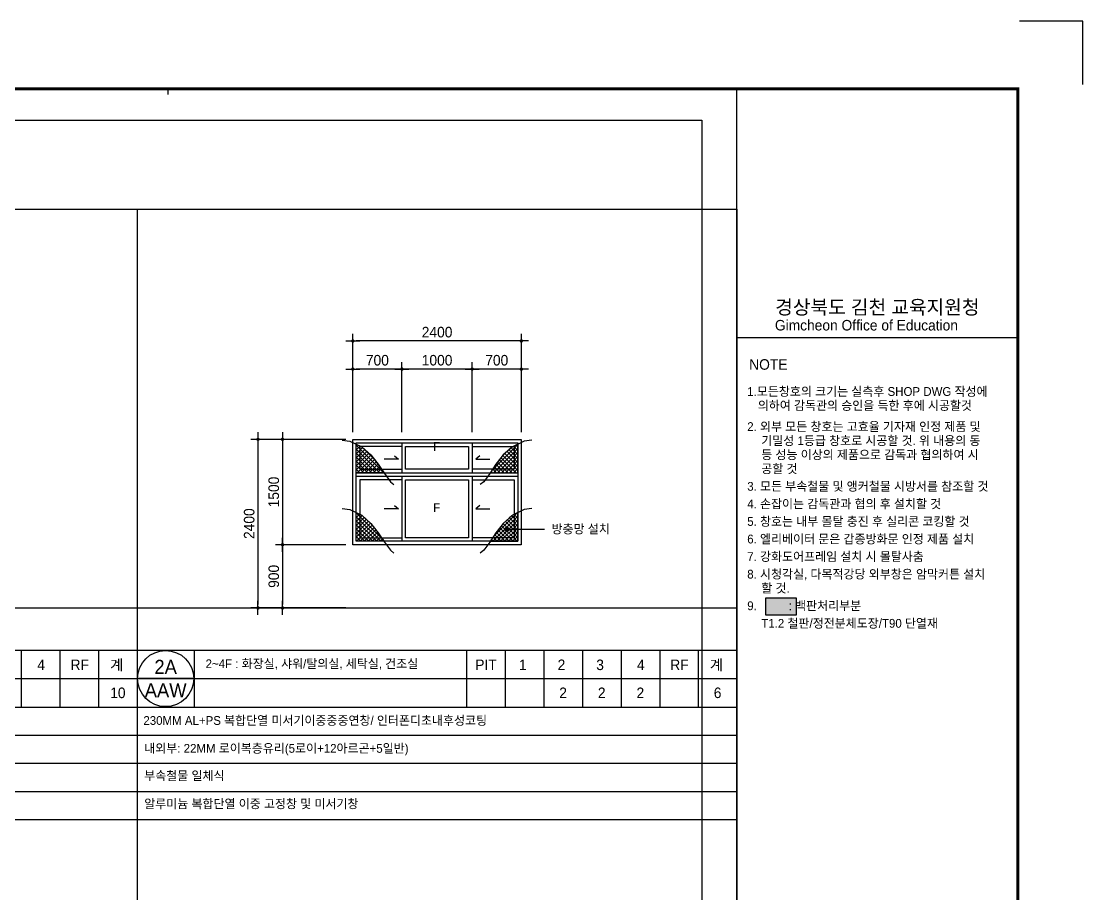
# Model space of a CAD drawing. Extents: x -25535497 to -25216507, y 8041684 to 8103002.
# Drawn here: x -25294658 to -25279541, y 8075150 to 8087569 of the extents above; entities that cross this region are included whole.
import ezdxf
from ezdxf.enums import TextEntityAlignment as Align

# ---------------------------------------------------------------- set-up
doc = ezdxf.new("R2010")
doc.units = 0
doc.header["$MEASUREMENT"] = 0
doc.linetypes.add('DASHDOT', pattern=[22, 20, -1, 0, -1])
doc.layers.get('Defpoints').update_dxf_attribs({"color": 45})
for name, color, linetype in [('0_form', 8, 'Continuous'), ('0_SYM', 7, 'Continuous'), ('254', 254, 'Continuous'), ('DIM', 7, 'Continuous'), ('ELE7', 4, 'Continuous'), ('ELE_WID', 4, 'Continuous'), ('FIN', 6, 'Continuous'), ('HAT', 8, 'Continuous'), ('KMS_SHEET$0$form', 7, 'Continuous'), ('KMS_SHEET$0$TEXT', 7, 'Continuous'), ('SHT', 7, 'Continuous'), ('SYM', 7, 'Continuous'), ('text', 7, 'Continuous')]:
    doc.layers.add(name, color=color, linetype=linetype)
doc.styles.add('KMS_SHEET$0$돋움', font='')
doc.styles.add('songdoh', font='')
doc.styles.add('돋움', font='')
doc.styles.get('KMS_SHEET$0$돋움').set_extended_font_data('Dotum')
doc.styles.get('songdoh').set_extended_font_data('Dotum')
doc.styles.get('돋움').set_extended_font_data('Dotum')
doc.dimstyles.new('DONGWOO', dxfattribs={"dimscale": 300, "dimtxt": 3, "dimasz": 1, "dimexe": 2, "dimexo": 2, "dimgap": 1, "dimtad": 1, "dimdec": 0, "dimzin": 11, "dimdsep": 46, "dimtxsty": 'songdoh', "dimblk": 'DOT-6', "dimcen": 2, "dimdle": 2, "dimclrd": 256, "dimclre": 256, "dimclrt": 3, "dimadec": 0, "dimazin": 0, "dimtfac": 1, "dimtdec": 0, "dimtix": 1, "dimtmove": 2, "dimatfit": 3, "dimldrblk": 'DOT', "dimfxl": 2, "dimtolj": 1, "dimtzin": 11, "dimarcsym": 0})

# ---------------------------------------------------------------- blocks, each defined once
blk = doc.blocks.new('창호표')
at = {"layer": '0_form', "color": 3}
for p, q in [((0, 278), (8540, 278)), ((0, -6000), (8540, -6000)), ((0, -8410), (8540, -8410))]:
    blk.add_line(p, q, dxfattribs=at)
at = {"layer": '0_form', "color": 7}
for p, q in [((0, 278), (0, -8410)), ((8540, 278), (8540, -8410)), ((4690, -6000), (4690, -6810)), ((5240, -6000), (5240, -6810)), ((5790, -6000), (5790, -6810)), ((6340, -6000), (6340, -6810)), ((6890, -6000), (6890, -6810)), ((7440, -6000), (7440, -6810)), ((7990, -6000), (7990, -6810)), ((0, -6405), (8540, -6405)), ((0, -6810), (8540, -6810)), ((0, -7210), (8540, -7210)), ((0, -7610), (8540, -7610)), ((0, -8010), (8540, -8010))]:
    blk.add_line(p, q, dxfattribs=at)
at = {"layer": '0_form', "color": 1, "linetype": 'DASHDOT'}
blk.add_line((0, -5400), (8540, -5400), dxfattribs=at)
at = {"layer": '0_form'}
blk.add_line((810, -6000), (810, -6810), dxfattribs=at)
at = {"layer": '0_form', "color": 3, "style": '돋움'}
for s, p in [('PIT', (4967, -6284)), ('4', (7172, -6284)), ('RF', (7722, -6284))]:
    blk.add_text(s, height=150, dxfattribs=at).set_placement(p, align=Align.CENTER)
for s, p in [('1', (5437, -6284)), ('2', (5987, -6284)), ('3', (6537, -6284)), ('계', (8155, -6284))]:
    blk.add_text(s, height=150, dxfattribs=at).set_placement(p)
blk = doc.blocks.new('KMS_SHEET$0$김천 도면폼(XR)')
at = {"color": 55}
blk.add_line((59055, 58666), (59055, 58504), dxfattribs=at)
at = {"color": 1}
blk.add_line((75242, 10507), (75242, 58666), dxfattribs=at)
at = {"color": 2, "const_width": 79.9}
blk.add_lwpolyline([(83232, 3182), (4501, 3182), (4501, 58666), (83232, 58666)], close=True, dxfattribs=at)
at = {"layer": 'Defpoints'}
blk.add_lwpolyline([(85080, 58791), (85080, 60589), (83282, 60589)], dxfattribs=at)
at = {"layer": 'Defpoints', "ltscale": 2}
blk.add_lwpolyline([(5500, 57780), (74243, 57780), (74243, 4293), (5500, 4293)], close=True, dxfattribs=at)
at = {"layer": 'KMS_SHEET$0$form', "color": 1}
blk.add_lwpolyline([(83232, 51588), (75242, 51588)], dxfattribs=at)
at = {"layer": 'KMS_SHEET$0$TEXT', "color": 3, "style": 'KMS_SHEET$0$돋움'}
blk.add_text('경상북도 김천 교육지원청', height=400, dxfattribs=at).set_placement((79237, 52258), align=Align.CENTER)
at = {"layer": 'KMS_SHEET$0$TEXT', "style": 'KMS_SHEET$0$돋움'}
blk.add_text('Gimcheon Office of Education', height=299.64, dxfattribs=at).set_placement((76322, 51796))
blk.add_text('NOTE', height=299.6, dxfattribs=at).set_placement((75591, 50830), align=Align.MIDDLE_LEFT)
blk = doc.blocks.new('KMS_SHEET', base_point=(2746843.44, 1131951.81))
at = {"xscale": 0.0100119047570738, "yscale": 0.0100119047570738, "zscale": 0.0100119047570738}
blk.add_blockref('KMS_SHEET$0$김천 도면폼(XR)', (2746832.63, 1131939.2), dxfattribs=at)
blk = doc.blocks.new('DOOR')
at = {"color": 0}
blk.add_line((-44282, 44513), (-45482, 44513), dxfattribs=at)
at = {"color": 0, "linetype": 'Continuous'}
blk.add_circle((-44882, 44513), 600, dxfattribs=at)
at = {"layer": 'Defpoints', "style": '돋움', "width": 0.8}
blk.add_attdef('크기', text='', height=169, dxfattribs=at).set_placement((-44882, 44513), align=Align.MIDDLE_CENTER)
at = {"layer": 'SYM', "color": 3, "style": 'songdoh'}
for tag, p in [('번호', (-44882, 44763)), ('종류', (-44882, 44263))]:
    blk.add_attdef(tag, text='', height=300, dxfattribs=at).set_placement(p, align=Align.MIDDLE_CENTER)
blk = doc.blocks.new('_Dot')
at = {"color": 0, "linetype": 'ByBlock', "lineweight": -2}
blk.add_line((-0.5, 0), (-1, 0), dxfattribs=at)
at = {"color": 0, "linetype": 'ByBlock', "const_width": 0.5}
blk.add_lwpolyline([(-0.25, 0, 1), (0.25, 0, 1)], format="xyb", close=True, dxfattribs=at)
blk = doc.blocks.new('DOT-6')
at = {"layer": 'DIM', "color": 7, "ltscale": 0.5}
blk.add_line((2, 0), (-2, 0), dxfattribs=at)
at = {"layer": 'DIM', "color": 7, "ltscale": 0.5, "xscale": 0.9680000000043946, "yscale": 0.9680000000043946, "zscale": 0.9680000000043946}
blk.add_blockref('_Dot', (0, 0), dxfattribs=at)
blk = doc.blocks.new('*D173')
at = {"layer": 'Defpoints', "color": 0, "linetype": 'Continuous'}
for p in [(-25289936, 8082618), (-25289936, 8081618), (-25289236, 8081618)]:
    blk.add_point(p, dxfattribs=at)
at = {"layer": 'DIM', "linetype": 'Continuous', "lineweight": -2}
for p, q in [((-25289936, 8081718), (-25289936, 8082718)), ((-25289236, 8081718), (-25289236, 8082718)), ((-25289286, 8082618), (-25289886, 8082618))]:
    blk.add_line(p, q, dxfattribs=at)
at = {"layer": 'DIM', "linetype": 'Continuous', "lineweight": -2, "xscale": 50, "yscale": 50, "zscale": 50, "rotation": 180}
blk.add_blockref('DOT-6', (-25289936, 8082618), dxfattribs=at)
at = {"layer": 'DIM', "linetype": 'Continuous', "lineweight": -2, "xscale": 50, "yscale": 50, "zscale": 50}
blk.add_blockref('DOT-6', (-25289236, 8082618), dxfattribs=at)
at = {"layer": 'DIM', "color": 3, "linetype": 'Continuous', "insert": (-25289586, 8082743), "char_height": 150, "attachment_point": 5, "style": 'songdoh'}
blk.add_mtext('\\A1;700', dxfattribs=at)
blk = doc.blocks.new('*D174')
at = {"layer": 'Defpoints', "color": 0, "linetype": 'Continuous'}
for p in [(-25288236, 8082618), (-25288236, 8081618), (-25287536, 8081618)]:
    blk.add_point(p, dxfattribs=at)
at = {"layer": 'DIM', "linetype": 'Continuous', "lineweight": -2}
for p, q in [((-25288236, 8081718), (-25288236, 8082718)), ((-25287536, 8081718), (-25287536, 8082718)), ((-25287586, 8082618), (-25288186, 8082618))]:
    blk.add_line(p, q, dxfattribs=at)
at = {"layer": 'DIM', "linetype": 'Continuous', "lineweight": -2, "xscale": 50, "yscale": 50, "zscale": 50, "rotation": 180}
blk.add_blockref('DOT-6', (-25288236, 8082618), dxfattribs=at)
at = {"layer": 'DIM', "linetype": 'Continuous', "lineweight": -2, "xscale": 50, "yscale": 50, "zscale": 50}
blk.add_blockref('DOT-6', (-25287536, 8082618), dxfattribs=at)
at = {"layer": 'DIM', "color": 3, "linetype": 'Continuous', "insert": (-25287886, 8082743), "char_height": 150, "attachment_point": 5, "style": 'songdoh'}
blk.add_mtext('\\A1;700', dxfattribs=at)
blk = doc.blocks.new('*D175')
at = {"layer": 'Defpoints', "color": 0, "linetype": 'Continuous'}
for p in [(-25289936, 8083018), (-25289936, 8081618), (-25287536, 8081618)]:
    blk.add_point(p, dxfattribs=at)
at = {"layer": 'DIM', "linetype": 'Continuous', "lineweight": -2}
for p, q in [((-25289936, 8081718), (-25289936, 8083118)), ((-25287536, 8081718), (-25287536, 8083118)), ((-25287586, 8083018), (-25289886, 8083018))]:
    blk.add_line(p, q, dxfattribs=at)
at = {"layer": 'DIM', "linetype": 'Continuous', "lineweight": -2, "xscale": 50, "yscale": 50, "zscale": 50, "rotation": 180}
blk.add_blockref('DOT-6', (-25289936, 8083018), dxfattribs=at)
at = {"layer": 'DIM', "linetype": 'Continuous', "lineweight": -2, "xscale": 50, "yscale": 50, "zscale": 50}
blk.add_blockref('DOT-6', (-25287536, 8083018), dxfattribs=at)
at = {"layer": 'DIM', "color": 3, "linetype": 'Continuous', "insert": (-25288736, 8083143), "char_height": 150, "attachment_point": 5, "style": 'songdoh'}
blk.add_mtext('\\A1;2400', dxfattribs=at)
blk = doc.blocks.new('*D179')
at = {"layer": 'Defpoints', "color": 0, "linetype": 'Continuous'}
for p in [(-25289236, 8082618), (-25289236, 8081618), (-25288236, 8081618)]:
    blk.add_point(p, dxfattribs=at)
at = {"layer": 'DIM', "linetype": 'Continuous', "lineweight": -2}
for p, q in [((-25289236, 8081718), (-25289236, 8082718)), ((-25288236, 8081718), (-25288236, 8082718)), ((-25288286, 8082618), (-25289186, 8082618))]:
    blk.add_line(p, q, dxfattribs=at)
at = {"layer": 'DIM', "linetype": 'Continuous', "lineweight": -2, "xscale": 50, "yscale": 50, "zscale": 50, "rotation": 180}
blk.add_blockref('DOT-6', (-25289236, 8082618), dxfattribs=at)
at = {"layer": 'DIM', "linetype": 'Continuous', "lineweight": -2, "xscale": 50, "yscale": 50, "zscale": 50}
blk.add_blockref('DOT-6', (-25288236, 8082618), dxfattribs=at)
at = {"layer": 'DIM', "color": 3, "linetype": 'Continuous', "insert": (-25288736, 8082743), "char_height": 150, "attachment_point": 5, "style": 'songdoh'}
blk.add_mtext('\\A1;1000', dxfattribs=at)
blk = doc.blocks.new('*D182')
at = {"layer": 'Defpoints', "color": 0, "linetype": 'Continuous'}
for p in [(-25289936, 8081618), (-25291286, 8079218), (-25289936, 8079218)]:
    blk.add_point(p, dxfattribs=at)
at = {"layer": 'DIM', "linetype": 'Continuous', "lineweight": -2}
for p, q in [((-25290036, 8081618), (-25291386, 8081618)), ((-25291286, 8081568), (-25291286, 8079268)), ((-25290036, 8079218), (-25291386, 8079218))]:
    blk.add_line(p, q, dxfattribs=at)
at = {"layer": 'DIM', "linetype": 'Continuous', "lineweight": -2, "xscale": 50, "yscale": 50, "zscale": 50}
for p, rotation in [((-25291286, 8081618), 90), ((-25291286, 8079218), 270)]:
    blk.add_blockref('DOT-6', p, dxfattribs=dict(at, rotation=rotation))
at = {"layer": 'DIM', "color": 3, "linetype": 'Continuous', "insert": (-25291411, 8080418), "char_height": 150, "attachment_point": 5, "rotation": 90, "style": 'songdoh'}
blk.add_mtext('\\A1;2400', dxfattribs=at)
blk = doc.blocks.new('*D183')
at = {"layer": 'Defpoints', "color": 0, "linetype": 'Continuous'}
for p in [(-25289936, 8081618), (-25290936, 8080118), (-25289936, 8080118)]:
    blk.add_point(p, dxfattribs=at)
at = {"layer": 'DIM', "linetype": 'Continuous', "lineweight": -2}
for p, q in [((-25290036, 8081618), (-25291036, 8081618)), ((-25290936, 8081568), (-25290936, 8080168)), ((-25290036, 8080118), (-25291036, 8080118))]:
    blk.add_line(p, q, dxfattribs=at)
at = {"layer": 'DIM', "linetype": 'Continuous', "lineweight": -2, "xscale": 50, "yscale": 50, "zscale": 50}
for p, rotation in [((-25290936, 8081618), 90), ((-25290936, 8080118), 270)]:
    blk.add_blockref('DOT-6', p, dxfattribs=dict(at, rotation=rotation))
at = {"layer": 'DIM', "color": 3, "linetype": 'Continuous', "insert": (-25291061, 8080868), "char_height": 150, "attachment_point": 5, "rotation": 90, "style": 'songdoh'}
blk.add_mtext('\\A1;1500', dxfattribs=at)
blk = doc.blocks.new('*D184')
at = {"layer": 'Defpoints', "color": 0, "linetype": 'Continuous'}
for p in [(-25289936, 8080118), (-25290936, 8079218), (-25289936, 8079218)]:
    blk.add_point(p, dxfattribs=at)
at = {"layer": 'DIM', "linetype": 'Continuous', "lineweight": -2}
for p, q in [((-25290036, 8080118), (-25291036, 8080118)), ((-25290936, 8080068), (-25290936, 8079268)), ((-25290036, 8079218), (-25291036, 8079218))]:
    blk.add_line(p, q, dxfattribs=at)
at = {"layer": 'DIM', "linetype": 'Continuous', "lineweight": -2, "xscale": 50, "yscale": 50, "zscale": 50}
for p, rotation in [((-25290936, 8080118), 90), ((-25290936, 8079218), 270)]:
    blk.add_blockref('DOT-6', p, dxfattribs=dict(at, rotation=rotation))
at = {"layer": 'DIM', "color": 3, "linetype": 'Continuous', "insert": (-25291061, 8079668), "char_height": 150, "attachment_point": 5, "rotation": 90, "style": 'songdoh'}
blk.add_mtext('\\A1;900', dxfattribs=at)
blk = doc.blocks.new('HHH')
at = {"layer": 'FIN', "ltscale": 4}
h = blk.add_hatch(dxfattribs=at)
h.set_pattern_fill('_USER', color=5, scale=40, angle=45, double=1, pattern_type=0)
h.set_pattern_definition([(45, (65.854, -24064.096), (-28.28427125, 28.28427125), []), (135, (65.854, -24064.096), (-28.28427125, -28.28427125), [])])
h.paths.add_polyline_path([(-25332061, 8086958), (-25332147, 8086881), (-25332234, 8086770), (-25332304, 8086669), (-25332316, 8086651), (-25332332, 8086628), (-25331940, 8086628), (-25331940, 8087034), (-25332017, 8086997), (-25332027, 8086988)])
blk.add_lwpolyline([(-25331740, 8087094), (-25331849, 8087078), (-25332017, 8086997), (-25332147, 8086881), (-25332251, 8086749), (-25332340, 8086616), (-25332426, 8086501), (-25332475, 8086459)], dxfattribs=at)
at = {"layer": 'FIN', "color": 5, "ltscale": 4}
blk.add_lwpolyline([(-25332061, 8086958), (-25332147, 8086881), (-25332234, 8086770), (-25332304, 8086669), (-25332316, 8086651), (-25332332, 8086628), (-25331940, 8086628), (-25331940, 8087034), (-25332017, 8086997), (-25332027, 8086988)], close=True, dxfattribs=at)
blk = doc.blocks.new('주기-0001')
at = {"layer": '254', "ltscale": 4}
h = blk.add_hatch(color=256, dxfattribs=at)
h.dxf.hatch_style = 1
h.paths.add_polyline_path([(406, -3943), (847, -3943), (847, -3707), (406, -3707)])
at = {"layer": 'ELE7', "ltscale": 4}
blk.add_lwpolyline([(406, -3943), (847, -3943), (847, -3707), (406, -3707)], close=True, dxfattribs=at)
at = {"layer": 'text', "style": '돋움'}
for s, p in [('1.모든창호의 크기는 실측후 SHOP DWG 작성에', (147, -764)), ('의하여 감독관의 승인을 득한 후에 시공할것', (297, -964)), ('2. 외부 모든 창호는 고효율 기자재 인정 제품 및', (147, -1264)), ('기밀성 1등급 창호로 시공할 것. 위 내용의 동', (347, -1464)), ('등 성능 이상의 제품으로 감독과 협의하여 시', (347, -1664)), ('공할 것', (347, -1864)), ('3. 모든 부속철물 및 앵커철물 시방서를 참조할 것', (147, -2114)), ('4. 손잡이는 감독관과 협의 후 설치할 것', (147, -2364)), ('5. 창호는 내부 몰탈 충진 후 실리콘 코킹할 것', (147, -2614)), ('6. 엘리베이터 문은 갑종방화문 인정 제품 설치', (147, -2864)), ('7. 강화도어프레임 설치 시 몰탈사춤', (147, -3114)), ('8. 시청각실, 다목적강당 외부창은 암막커튼 설치', (147, -3364)), ('할 것.', (347, -3564)), ('9.          : 백판처리부분', (147, -3814)), ('T1.2 철판/정전분체도장/T90 단열재', (347, -4064))]:
    blk.add_text(s, height=125, dxfattribs=at).set_placement(p, align=Align.MIDDLE_LEFT)

msp = doc.modelspace()

# ---------------------------------------------------------------- linework, layer by layer
at = {"ltscale": 4}
msp.add_lwpolyline([(-25289936.2, 8081617.7), (-25287536.2, 8081617.7), (-25287536.2, 8080117.7), (-25289936.2, 8080117.7)], close=True, dxfattribs=at)
for points in [[(-25289343.2, 8081383.2), (-25289286.2, 8081335.2), (-25289488.2, 8081335.2)], [(-25288129.2, 8081383.2), (-25288186.2, 8081335.2), (-25287984.2, 8081335.2)], [(-25289343.2, 8080678.2), (-25289286.2, 8080630.2), (-25289488.2, 8080630.2)], [(-25288129.2, 8080678.2), (-25288186.2, 8080630.2), (-25287984.2, 8080630.2)]]:
    msp.add_lwpolyline(points)
at = {"layer": 'ELE_WID'}
for p, q in [((-25289236.2, 8081567.7), (-25289236.2, 8081142.7)), ((-25288236.2, 8081567.7), (-25288236.2, 8081142.7)), ((-25289886.2, 8081142.7), (-25287586.2, 8081142.7)), ((-25289886.2, 8081092.7), (-25287586.2, 8081092.7)), ((-25289236.2, 8081092.7), (-25289236.2, 8080167.7)), ((-25288236.2, 8081092.7), (-25288236.2, 8080167.7))]:
    msp.add_line(p, q, dxfattribs=at)
for points in [[(-25289936.2, 8081617.7), (-25287536.2, 8081617.7), (-25287536.2, 8080117.7), (-25289936.2, 8080117.7)], [(-25289886.2, 8081567.7), (-25287586.2, 8081567.7), (-25287586.2, 8080167.7), (-25289886.2, 8080167.7)], [(-25289186.2, 8081517.7), (-25288286.2, 8081517.7), (-25288286.2, 8081192.7), (-25289186.2, 8081192.7)], [(-25289186.2, 8081042.7), (-25288286.2, 8081042.7), (-25288286.2, 8080217.7), (-25289186.2, 8080217.7)]]:
    msp.add_lwpolyline(points, close=True, dxfattribs=at)
for points in [[(-25289236.2, 8081517.7), (-25289836.2, 8081517.7), (-25289836.2, 8081192.7), (-25289236.2, 8081192.7)], [(-25288236.2, 8081517.7), (-25287636.2, 8081517.7), (-25287636.2, 8081192.7), (-25288236.2, 8081192.7)], [(-25289236.2, 8081042.7), (-25289836.2, 8081042.7), (-25289836.2, 8080217.7), (-25289236.2, 8080217.7)], [(-25288236.2, 8081042.7), (-25287636.2, 8081042.7), (-25287636.2, 8080217.7), (-25288236.2, 8080217.7)]]:
    msp.add_lwpolyline(points, dxfattribs=at)
at = {"layer": 'SHT'}
msp.add_line((-25287207.1, 8080336.4), (-25287724.5, 8080336.4), dxfattribs=at)
at = {"layer": 'SHT', "const_width": 37.5}
msp.add_lwpolyline([(-25287762, 8080336.4, 1), (-25287724.5, 8080336.4, 1)], format="xyb", close=True, dxfattribs=at)

# ---------------------------------------------------------------- block references
at = {"layer": '0_form', "color": 7}
for p in [(-25301546.2, 8084617.7), (-25293006.2, 8084617.7), (-25301546.2, 8075929.6), (-25293006.2, 8075929.6)]:
    msp.add_blockref('창호표', p, dxfattribs=at)
at = {"layer": '0_SYM', "xscale": 0.6666666666666666, "yscale": 0.6666666666666666, "zscale": 0.6666666666666666}
msp.add_blockref('DOOR', (-25262679.6, 8048537.7), dxfattribs=at).add_auto_attribs({'종류': 'AAW', '번호': '2A'})
at = {"layer": 'Defpoints'}
msp.add_blockref('주기-0001', (-25284466.2, 8083063), dxfattribs=at)
at = {"layer": 'FIN', "color": 5, "ltscale": 4, "xscale": 50, "yscale": 50, "zscale": 50}
msp.add_blockref('KMS_SHEET', (-25321591.2, 8057869), dxfattribs=at)
at = {"layer": 'HAT', "xscale": -1}
for p in [(-50621826.3, -5485.6), (-50621826.3, -6460.6)]:
    msp.add_blockref('HHH', p, dxfattribs=at)
at = {"layer": 'HAT'}
for p in [(44353.9, -5485.6), (44353.9, -6460.6)]:
    msp.add_blockref('HHH', p, dxfattribs=at)

# ---------------------------------------------------------------- texts
at = {"layer": '0_form', "color": 3, "style": '돋움'}
for s, p in [('10', (-25293281.2, 8078010.2)), ('2', (-25286941.2, 8078010.2)), ('2', (-25286391.2, 8078010.2)), ('2', (-25285841.2, 8078010.2)), ('6', (-25284741.2, 8078010.2))]:
    msp.add_text(s, height=150, dxfattribs=at).set_placement(p, align=Align.MIDDLE_CENTER)
at = {"layer": 'text', "style": '돋움'}
for s, p in [('F', (-25288741, 8081516.6)), ('F', (-25288741, 8080646.6)), ('방충망 설치', (-25286691.5, 8080341.6))]:
    msp.add_text(s, height=125, dxfattribs=at).set_placement(p, align=Align.MIDDLE_CENTER)
for s, p in [('2~4F : 화장실, 샤워/탈의실, 세탁실, 건조실', (-25292032.2, 8078424)), ('내외부: 22MM 로이복층유리(5로이+12아르곤+5일반)', (-25292906.2, 8077219.5)), ('부속철물 일체식', (-25292906.2, 8076829.5)), ('알루미늄 복합단열 이중 고정창 및 미서기창', (-25292906.2, 8076429.5))]:
    msp.add_text(s, height=125, dxfattribs=at).set_placement(p, align=Align.MIDDLE_LEFT)
msp.add_text('230MM AL+PS 복합단열 미서기이중중중연창/ 인터폰디초내후성코팅', height=125, dxfattribs=at).set_placement((-25292918.2, 8077553.7))

# ---------------------------------------------------------------- dimensions: what is measured, and where the dimension line sits
at = {"layer": 'DIM', "linetype": 'Continuous'}
for base, p1, p2, angle, picture, middle in [((-25289936.2, 8083017.6), (-25287536.2, 8081617.7), (-25289936.2, 8081617.6), 180, '*D175', (-25288736.2, 8083142.7)), ((-25289936.2, 8082617.6), (-25289236.2, 8081617.6), (-25289936.2, 8081617.6), 180, '*D173', (-25289586.2, 8082742.7)), ((-25289236.2, 8082617.6), (-25288236.2, 8081617.6), (-25289236.2, 8081617.6), 180, '*D179', (-25288736.2, 8082742.7)), ((-25288236.2, 8082617.6), (-25287536.2, 8081617.7), (-25288236.2, 8081617.6), 180, '*D174', (-25287886.2, 8082742.7)), ((-25291286.2, 8079217.7), (-25289936.2, 8081617.7), (-25289936.2, 8079217.7), 270, '*D182', (-25291411.3, 8080417.7)), ((-25290936.2, 8080117.7), (-25289936.2, 8081617.7), (-25289936.2, 8080117.7), 270, '*D183', (-25291061.3, 8080867.7)), ((-25290936.2, 8079217.7), (-25289936.2, 8080117.7), (-25289936.2, 8079217.7), 270, '*D184', (-25291061.3, 8079667.7))]:
    dim = msp.add_linear_dim(base=base, p1=p1, p2=p2, angle=angle, dimstyle='DONGWOO', override={"dimscale": 50}, dxfattribs=at)
    dim.commit()
    dim.dimension.update_dxf_attribs({"geometry": picture, "text_midpoint": middle})

doc.saveas('drawing.dxf')
